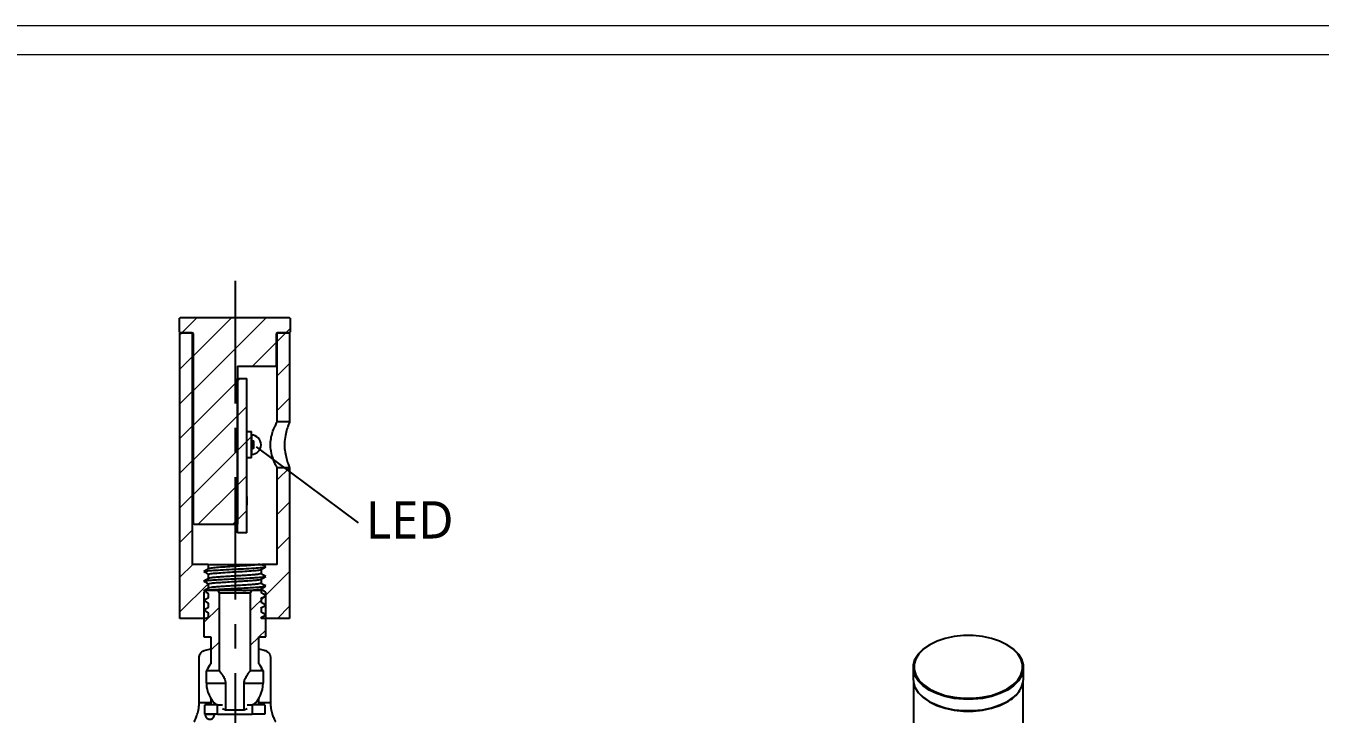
# Model space of a CAD drawing. Header units: millimetres. Extents: x 1036 to 1701, y -23 to 446.
# Drawn here: x 1361.4 to 1529, y 356.5 to 445.7 of the extents above; entities that cross this region are included whole.
import ezdxf

# ---------------------------------------------------------------- set-up
doc = ezdxf.new("R2010")
doc.units = ezdxf.units.MM
doc.linetypes.add('CENTER', pattern=[50.8, 31.75, -6.35, 6.35, -6.35])
doc.layers.get('Defpoints').update_dxf_attribs({"color": 6, "lineweight": 9})
for name, color, linetype, lineweight in [('CenterLine', 1, 'CENTER', 9), ('Dimension', 136, 'Continuous', 9), ('SolidLine', 7, 'Continuous', 30)]:
    doc.layers.add(name, color=color, linetype=linetype, lineweight=lineweight)
doc.styles.add('微软雅黑-Light', font='')
doc.styles.get('微软雅黑-Light').set_extended_font_data('Microsoft YaHei Light')
pattern_1 = [(45, (450.5154, 45.0295), (-2.245064, 2.245064), [])]

msp = doc.modelspace()

# ---------------------------------------------------------------- hatches: boundary and pattern name
at = {"layer": 'SolidLine', "linetype": 'Continuous', "lineweight": 18}
h = msp.add_hatch(dxfattribs=at)
h.set_pattern_fill('ANSI31', color=0, style=0)
h.set_pattern_definition(pattern_1)
edge = h.paths.add_edge_path(flags=0)
edge.add_line((1395.63, 405.98), (1395.53, 405.88))
edge.add_line((1395.53, 405.88), (1393.93, 405.88))
edge.add_arc((1393.93, 405.78), 0.1, 450, 540)
edge.add_line((1393.83, 405.78), (1393.83, 401.58))
edge.add_line((1393.83, 401.58), (1388.83, 401.58))
edge.add_line((1388.83, 401.58), (1388.83, 381.08))
edge.add_line((1388.83, 381.08), (1383.23, 381.08))
edge.add_line((1383.23, 381.08), (1383.13, 381.18))
edge.add_line((1383.13, 381.18), (1383.13, 405.78))
edge.add_arc((1383.03, 405.78), 0.1, 360, 450)
edge.add_line((1383.03, 405.88), (1381.43, 405.88))
edge.add_line((1381.43, 405.88), (1381.33, 405.98))
edge.add_line((1381.33, 405.98), (1381.33, 407.78))
edge.add_line((1381.33, 407.78), (1381.43, 407.88))
edge.add_line((1381.43, 407.88), (1395.53, 407.88))
edge.add_line((1395.53, 407.88), (1395.63, 407.78))
edge.add_line((1395.63, 407.78), (1395.63, 405.98))
h = msp.add_hatch(dxfattribs=at)
h.set_pattern_fill('ANSI31', color=0, style=0)
h.set_pattern_definition(pattern_1)
edge = h.paths.add_edge_path(flags=0)
edge.add_line((1385.08, 369.6), (1385.08, 369.05))
edge.add_spline(control_points=[(1385.08, 369.05), (1384.98, 369), (1384.88, 368.94), (1384.78, 368.88), (1384.78, 368.88), (1384.78, 368.88), (1384.78, 368.88)], knot_values=[0, 0, 0, 0, 0.000351, 0.000351, 0.000351, 0.000355, 0.000355, 0.000355, 0.000355], weights=[1, 1, 1, 1, 1, 1, 1], degree=3, periodic=0)
edge.add_line((1384.78, 368.88), (1381.38, 368.88))
edge.add_line((1381.38, 368.88), (1381.38, 405.88))
edge.add_line((1381.38, 405.88), (1382.98, 405.88))
edge.add_line((1382.98, 405.88), (1382.98, 375.88))
edge.add_line((1382.98, 375.88), (1385.04, 375.88))
edge.add_spline(control_points=[(1385.04, 375.88), (1385.05, 375.87), (1385.07, 375.86), (1385.08, 375.85)], knot_values=[0.000652, 0.000652, 0.000652, 0.000652, 0.000702, 0.000702, 0.000702, 0.000702], weights=[1, 1, 1, 1], degree=3, periodic=0)
edge.add_line((1385.08, 375.85), (1385.08, 375.3))
edge.add_spline(control_points=[(1385.08, 375.3), (1384.98, 375.25), (1384.88, 375.19), (1384.78, 375.13), (1384.68, 375.07), (1384.58, 375.01), (1384.48, 374.95)], knot_values=[0, 0, 0, 0, 0.000351, 0.000351, 0.000351, 0.000701, 0.000701, 0.000701, 0.000701], weights=[1, 1, 1, 1, 1, 1, 1], degree=3, periodic=0)
edge.add_spline(control_points=[(1384.48, 374.95), (1384.58, 374.9), (1384.68, 374.84), (1384.78, 374.78), (1384.88, 374.72), (1384.98, 374.66), (1385.08, 374.6)], knot_values=[0, 0, 0, 0, 0.000351, 0.000351, 0.000351, 0.000702, 0.000702, 0.000702, 0.000702], weights=[1, 1, 1, 1, 1, 1, 1], degree=3, periodic=0)
edge.add_line((1385.08, 374.6), (1385.08, 374.05))
edge.add_spline(control_points=[(1385.08, 374.05), (1384.98, 374), (1384.88, 373.94), (1384.78, 373.88), (1384.68, 373.82), (1384.58, 373.76), (1384.48, 373.7)], knot_values=[0, 0, 0, 0, 0.000351, 0.000351, 0.000351, 0.000701, 0.000701, 0.000701, 0.000701], weights=[1, 1, 1, 1, 1, 1, 1], degree=3, periodic=0)
edge.add_spline(control_points=[(1384.48, 373.7), (1384.58, 373.65), (1384.68, 373.59), (1384.78, 373.53), (1384.88, 373.47), (1384.98, 373.41), (1385.08, 373.35)], knot_values=[0, 0, 0, 0, 0.000351, 0.000351, 0.000351, 0.000702, 0.000702, 0.000702, 0.000702], weights=[1, 1, 1, 1, 1, 1, 1], degree=3, periodic=0)
edge.add_line((1385.08, 373.35), (1385.08, 372.8))
edge.add_spline(control_points=[(1385.08, 372.8), (1384.98, 372.75), (1384.88, 372.69), (1384.78, 372.63), (1384.68, 372.57), (1384.58, 372.51), (1384.48, 372.45)], knot_values=[0, 0, 0, 0, 0.000351, 0.000351, 0.000351, 0.000701, 0.000701, 0.000701, 0.000701], weights=[1, 1, 1, 1, 1, 1, 1], degree=3, periodic=0)
edge.add_spline(control_points=[(1384.48, 372.45), (1384.58, 372.4), (1384.68, 372.34), (1384.78, 372.28), (1384.88, 372.22), (1384.98, 372.16), (1385.08, 372.1)], knot_values=[0, 0, 0, 0, 0.000351, 0.000351, 0.000351, 0.000702, 0.000702, 0.000702, 0.000702], weights=[1, 1, 1, 1, 1, 1, 1], degree=3, periodic=0)
edge.add_line((1385.08, 372.1), (1385.08, 371.55))
edge.add_spline(control_points=[(1385.08, 371.55), (1384.98, 371.5), (1384.88, 371.44), (1384.78, 371.38), (1384.68, 371.32), (1384.58, 371.26), (1384.48, 371.2)], knot_values=[0, 0, 0, 0, 0.000351, 0.000351, 0.000351, 0.000701, 0.000701, 0.000701, 0.000701], weights=[1, 1, 1, 1, 1, 1, 1], degree=3, periodic=0)
edge.add_spline(control_points=[(1384.48, 371.2), (1384.58, 371.15), (1384.68, 371.09), (1384.78, 371.03), (1384.88, 370.97), (1384.98, 370.91), (1385.08, 370.85)], knot_values=[0, 0, 0, 0, 0.000351, 0.000351, 0.000351, 0.000702, 0.000702, 0.000702, 0.000702], weights=[1, 1, 1, 1, 1, 1, 1], degree=3, periodic=0)
edge.add_line((1385.08, 370.85), (1385.08, 370.3))
edge.add_spline(control_points=[(1385.08, 370.3), (1384.98, 370.25), (1384.88, 370.19), (1384.78, 370.13), (1384.68, 370.07), (1384.58, 370.01), (1384.48, 369.95)], knot_values=[0, 0, 0, 0, 0.000351, 0.000351, 0.000351, 0.000701, 0.000701, 0.000701, 0.000701], weights=[1, 1, 1, 1, 1, 1, 1], degree=3, periodic=0)
edge.add_spline(control_points=[(1384.48, 369.95), (1384.58, 369.9), (1384.68, 369.84), (1384.78, 369.78), (1384.88, 369.72), (1384.98, 369.66), (1385.08, 369.6)], knot_values=[0, 0, 0, 0, 0.000351, 0.000351, 0.000351, 0.000702, 0.000702, 0.000702, 0.000702], weights=[1, 1, 1, 1, 1, 1, 1], degree=3, periodic=0)
h = msp.add_hatch(dxfattribs=at)
h.set_pattern_fill('ANSI31', color=0, style=0)
h.set_pattern_definition(pattern_1)
h.paths.add_polyline_path([(1393.98, 405.88), (1395.58, 405.88), (1395.58, 394.38), (1393.98, 394.38)], flags=0)
h = msp.add_hatch(dxfattribs=at)
h.set_pattern_fill('ANSI31', color=0, style=0)
h.set_pattern_definition(pattern_1)
h.paths.add_polyline_path([(1390.02, 379.98), (1388.83, 379.98), (1388.83, 399.98), (1390.02, 399.98)], flags=0)
h = msp.add_hatch(dxfattribs=at)
h.set_pattern_fill('ANSI31', color=0, style=0)
h.set_pattern_definition(pattern_1)
h.paths.add_polyline_path([(1390.63, 393.08), (1390.63, 389.68), (1390.03, 389.68), (1390.03, 393.08)], flags=0)
h = msp.add_hatch(dxfattribs=at)
h.set_pattern_fill('ANSI31', color=0, style=0)
h.set_pattern_definition(pattern_1)
edge = h.paths.add_edge_path(flags=0)
edge.add_line((1390.63, 390.13), (1390.63, 392.63))
edge.add_arc((1390.63, 391.38), 1.25, 270, 450, ccw=False)
h = msp.add_hatch(dxfattribs=at)
h.set_pattern_fill('ANSI31', color=256, style=0)
h.set_pattern_definition([(45, (588.481, 45.0295), (-2.245064, 2.245064), [])])
h.paths.add_polyline_path([(1528.9, 391.88), (1528.9, 390.88), (1528.6, 390.88), (1528.6, 391.88)], flags=0)
h = msp.add_hatch(dxfattribs=at)
h.set_pattern_fill('ANSI31', color=0, style=0)
h.set_pattern_definition(pattern_1)
edge = h.paths.add_edge_path(flags=0)
edge.add_line((1391.88, 370.93), (1391.88, 371.48))
edge.add_spline(control_points=[(1391.88, 371.48), (1391.98, 371.54), (1392.08, 371.59), (1392.19, 371.65), (1392.29, 371.71), (1392.39, 371.77), (1392.49, 371.83)], knot_values=[0, 0, 0, 0, 0.000351, 0.000351, 0.000351, 0.000702, 0.000702, 0.000702, 0.000702], weights=[1, 1, 1, 1, 1, 1, 1], degree=3, periodic=0)
edge.add_spline(control_points=[(1392.49, 371.83), (1392.39, 371.89), (1392.29, 371.95), (1392.19, 372), (1392.08, 372.06), (1391.98, 372.12), (1391.88, 372.18)], knot_values=[0, 0, 0, 0, 0.000351, 0.000351, 0.000351, 0.000701, 0.000701, 0.000701, 0.000701], weights=[1, 1, 1, 1, 1, 1, 1], degree=3, periodic=0)
edge.add_line((1391.88, 372.18), (1391.88, 372.73))
edge.add_spline(control_points=[(1391.88, 372.73), (1391.98, 372.79), (1392.08, 372.84), (1392.19, 372.9), (1392.29, 372.96), (1392.39, 373.02), (1392.49, 373.08)], knot_values=[0, 0, 0, 0, 0.000351, 0.000351, 0.000351, 0.000702, 0.000702, 0.000702, 0.000702], weights=[1, 1, 1, 1, 1, 1, 1], degree=3, periodic=0)
edge.add_spline(control_points=[(1392.49, 373.08), (1392.39, 373.14), (1392.29, 373.2), (1392.19, 373.25), (1392.08, 373.31), (1391.98, 373.37), (1391.88, 373.43)], knot_values=[0, 0, 0, 0, 0.000351, 0.000351, 0.000351, 0.000701, 0.000701, 0.000701, 0.000701], weights=[1, 1, 1, 1, 1, 1, 1], degree=3, periodic=0)
edge.add_line((1391.88, 373.43), (1391.88, 373.98))
edge.add_spline(control_points=[(1391.88, 373.98), (1391.98, 374.04), (1392.08, 374.09), (1392.19, 374.15), (1392.29, 374.21), (1392.39, 374.27), (1392.49, 374.33)], knot_values=[0, 0, 0, 0, 0.000351, 0.000351, 0.000351, 0.000702, 0.000702, 0.000702, 0.000702], weights=[1, 1, 1, 1, 1, 1, 1], degree=3, periodic=0)
edge.add_spline(control_points=[(1392.49, 374.33), (1392.39, 374.39), (1392.29, 374.45), (1392.19, 374.5), (1392.08, 374.56), (1391.98, 374.62), (1391.88, 374.68)], knot_values=[0, 0, 0, 0, 0.000351, 0.000351, 0.000351, 0.000701, 0.000701, 0.000701, 0.000701], weights=[1, 1, 1, 1, 1, 1, 1], degree=3, periodic=0)
edge.add_line((1391.88, 374.68), (1391.88, 375.23))
edge.add_spline(control_points=[(1391.88, 375.23), (1391.98, 375.29), (1392.08, 375.34), (1392.19, 375.4), (1392.29, 375.46), (1392.39, 375.52), (1392.49, 375.58)], knot_values=[0, 0, 0, 0, 0.000351, 0.000351, 0.000351, 0.000702, 0.000702, 0.000702, 0.000702], weights=[1, 1, 1, 1, 1, 1, 1], degree=3, periodic=0)
edge.add_spline(control_points=[(1392.49, 375.58), (1392.39, 375.64), (1392.29, 375.7), (1392.19, 375.75), (1392.12, 375.8), (1392.04, 375.84), (1391.97, 375.88)], knot_values=[0, 0, 0, 0, 0.000351, 0.000351, 0.000351, 0.000597, 0.000597, 0.000597, 0.000597], weights=[1, 1, 1, 1, 1, 1, 1], degree=3, periodic=0)
edge.add_line((1391.97, 375.88), (1393.98, 375.88))
edge.add_line((1393.98, 375.88), (1393.98, 388.38))
edge.add_line((1393.98, 388.38), (1395.58, 388.38))
edge.add_line((1395.58, 388.38), (1395.58, 368.88))
edge.add_line((1395.58, 368.88), (1391.88, 368.88))
edge.add_line((1391.88, 368.88), (1391.88, 368.98))
edge.add_spline(control_points=[(1391.88, 368.98), (1391.98, 369.04), (1392.08, 369.09), (1392.19, 369.15), (1392.29, 369.21), (1392.39, 369.27), (1392.49, 369.33)], knot_values=[0, 0, 0, 0, 0.000351, 0.000351, 0.000351, 0.000702, 0.000702, 0.000702, 0.000702], weights=[1, 1, 1, 1, 1, 1, 1], degree=3, periodic=0)
edge.add_spline(control_points=[(1392.49, 369.33), (1392.39, 369.39), (1392.29, 369.45), (1392.19, 369.5), (1392.08, 369.56), (1391.98, 369.62), (1391.88, 369.68)], knot_values=[0, 0, 0, 0, 0.000351, 0.000351, 0.000351, 0.000701, 0.000701, 0.000701, 0.000701], weights=[1, 1, 1, 1, 1, 1, 1], degree=3, periodic=0)
edge.add_line((1391.88, 369.68), (1391.88, 370.23))
edge.add_spline(control_points=[(1391.88, 370.23), (1391.98, 370.29), (1392.08, 370.34), (1392.19, 370.4), (1392.29, 370.46), (1392.39, 370.52), (1392.49, 370.58)], knot_values=[0, 0, 0, 0, 0.000351, 0.000351, 0.000351, 0.000702, 0.000702, 0.000702, 0.000702], weights=[1, 1, 1, 1, 1, 1, 1], degree=3, periodic=0)
edge.add_spline(control_points=[(1392.49, 370.58), (1392.39, 370.64), (1392.29, 370.7), (1392.19, 370.75), (1392.08, 370.81), (1391.98, 370.87), (1391.88, 370.93)], knot_values=[0, 0, 0, 0, 0.000351, 0.000351, 0.000351, 0.000701, 0.000701, 0.000701, 0.000701], weights=[1, 1, 1, 1, 1, 1, 1], degree=3, periodic=0)
h = msp.add_hatch(dxfattribs=at)
h.set_pattern_fill('ANSI31', color=0, style=0)
h.set_pattern_definition(pattern_1)
edge = h.paths.add_edge_path(flags=0)
edge.add_arc((1388.48, 360.48), 4, 500.805, 516.4218, ccw=False)
edge.add_line((1385.38, 363.01), (1385.38, 366.48))
edge.add_line((1385.38, 366.48), (1384.48, 366.48))
edge.add_line((1384.48, 366.48), (1384.48, 372.3))
edge.add_line((1384.48, 372.3), (1384.78, 372.48))
edge.add_line((1384.78, 372.48), (1386.31, 372.48))
edge.add_line((1386.31, 372.48), (1386.48, 372.18))
edge.add_line((1386.48, 372.18), (1386.48, 362.08))
edge.add_line((1386.48, 362.08), (1384.82, 362.08))
h = msp.add_hatch(dxfattribs=at)
h.set_pattern_fill('ANSI31', color=0, style=0)
h.set_pattern_definition(pattern_1)
edge = h.paths.add_edge_path(flags=0)
edge.add_arc((1388.48, 360.48), 4, 383.5782, 399.195, ccw=False)
edge.add_line((1392.15, 362.08), (1390.48, 362.08))
edge.add_line((1390.48, 362.08), (1390.48, 372.18))
edge.add_line((1390.48, 372.18), (1390.66, 372.48))
edge.add_line((1390.66, 372.48), (1392.18, 372.48))
edge.add_line((1392.18, 372.48), (1392.48, 372.3))
edge.add_line((1392.48, 372.3), (1392.48, 366.48))
edge.add_line((1392.48, 366.48), (1391.58, 366.48))
edge.add_line((1391.58, 366.48), (1391.58, 363.01))
h = msp.add_hatch(dxfattribs=at)
h.set_pattern_fill('ANSI31', color=0, style=0)
h.set_pattern_definition(pattern_1)
h.paths.add_polyline_path([(1386.23, 356.48), (1384.58, 356.48), (1384.58, 357.68), (1386.23, 357.68)], flags=0)
h = msp.add_hatch(dxfattribs=at)
h.set_pattern_fill('ANSI31', color=0, style=0)
h.set_pattern_definition(pattern_1)
edge = h.paths.add_edge_path(flags=0)
edge.add_spline(control_points=[(1385.83, 356.48), (1385.84, 356.43), (1385.84, 356.39), (1385.83, 356.34), (1385.83, 356.27), (1385.81, 356.21), (1385.78, 356.15), (1385.75, 356.09), (1385.71, 356.03), (1385.67, 355.98), (1385.62, 355.93), (1385.56, 355.89), (1385.5, 355.86), (1385.44, 355.84), (1385.38, 355.82), (1385.31, 355.81), (1385.24, 355.8), (1385.18, 355.8), (1385.11, 355.82), (1385.04, 355.83), (1384.98, 355.86), (1384.92, 355.89), (1384.87, 355.93), (1384.81, 355.98), (1384.77, 356.03), (1384.73, 356.08), (1384.7, 356.14), (1384.67, 356.21), (1384.65, 356.27), (1384.64, 356.34), (1384.64, 356.4), (1384.64, 356.43), (1384.64, 356.45), (1384.64, 356.48)], knot_values=[0.001819, 0.001819, 0.001819, 0.001819, 0.001956, 0.001956, 0.001956, 0.002159, 0.002159, 0.002159, 0.002362, 0.002362, 0.002362, 0.002564, 0.002564, 0.002564, 0.002766, 0.002766, 0.002766, 0.002968, 0.002968, 0.002968, 0.003172, 0.003172, 0.003172, 0.003376, 0.003376, 0.003376, 0.00358, 0.00358, 0.00358, 0.003784, 0.003784, 0.003784, 0.003856, 0.003856, 0.003856, 0.003856], weights=[1, 1, 1, 1, 1, 1, 1, 1, 1, 1, 1, 1, 1, 1, 1, 1, 1, 1, 1, 1, 1, 1, 1, 1, 1, 1, 1, 1, 1, 1, 1, 1, 1, 1], degree=3, periodic=0)
edge.add_line((1384.64, 356.48), (1385.83, 356.48))

# ---------------------------------------------------------------- linework, layer by layer
at = {"layer": 'CenterLine', "lineweight": -3, "ltscale": 0.5}
msp.add_line((1388.51, 412.6), (1388.51, 80.31), dxfattribs=at)
at = {"layer": 'Defpoints'}
for points in [[(1700.81, -23.09), (1700.81, 445.65), (1036.31, 445.65), (1036.31, -23.09)], [(1697.06, -19.34), (1697.06, 441.9), (1040.06, 441.9), (1040.06, -19.34)]]:
    msp.add_lwpolyline(points, close=True, dxfattribs=at)
at = {"layer": 'Dimension', "color": 0, "lineweight": -3}
msp.add_line((1391.26, 391.1), (1404.45, 381.28), dxfattribs=at)
at = {"layer": 'SolidLine', "color": 0, "linetype": 'Continuous', "lineweight": 25}
for p, q in [((1381.43, 407.88), (1381.33, 407.78)), ((1381.33, 405.98), (1381.33, 407.78)), ((1381.43, 407.88), (1395.53, 407.88)), ((1395.63, 407.78), (1395.53, 407.88)), ((1395.63, 407.78), (1395.63, 405.98)), ((1381.33, 405.98), (1381.43, 405.88)), ((1381.38, 368.88), (1381.38, 405.88)), ((1382.98, 405.88), (1381.38, 405.88)), ((1381.43, 405.88), (1383.03, 405.88)), ((1382.98, 405.88), (1382.98, 375.88)), ((1383.13, 381.18), (1383.13, 405.78)), ((1393.83, 405.78), (1393.83, 401.58)), ((1393.93, 405.88), (1395.53, 405.88)), ((1393.98, 394.38), (1393.98, 405.88)), ((1395.58, 405.88), (1393.98, 405.88)), ((1395.53, 405.88), (1395.63, 405.98)), ((1395.58, 405.88), (1395.58, 394.38)), ((1388.83, 401.58), (1388.83, 381.08)), ((1388.83, 401.58), (1393.83, 401.58)), ((1388.83, 399.98), (1390.02, 399.98)), ((1388.83, 379.98), (1388.83, 399.98)), ((1390.02, 379.98), (1390.02, 399.98)), ((1393.98, 394.38), (1395.58, 394.38)), ((1390.03, 393.08), (1390.63, 393.08)), ((1390.03, 389.68), (1390.03, 393.08)), ((1390.63, 389.68), (1390.63, 393.08)), ((1390.63, 392.63), (1390.63, 390.13)), ((1390.63, 391.88), (1390.93, 391.88)), ((1390.63, 390.88), (1390.63, 391.88)), ((1390.93, 390.88), (1390.63, 390.88)), ((1390.93, 390.88), (1390.93, 391.88)), ((1390.63, 389.68), (1390.03, 389.68)), ((1395.58, 388.38), (1393.98, 388.38)), ((1393.98, 375.88), (1393.98, 388.38)), ((1395.58, 388.38), (1395.58, 368.88)), ((1390.02, 384.69), (1390.03, 384.69)), ((1390.02, 384.16), (1390.03, 384.16)), ((1390.02, 384.08), (1390.03, 384.08)), ((1390.03, 384.69), (1390.03, 384.16)), ((1390.03, 384.16), (1390.03, 384.08)), ((1390.03, 384.08), (1390.03, 383.55)), ((1390.02, 383.55), (1390.03, 383.55)), ((1390.03, 382.98), (1390.05, 382.98)), ((1390.03, 382.48), (1390.03, 382.98)), ((1390.05, 382.48), (1390.03, 382.48)), ((1390.03, 381.48), (1390.03, 382.48)), ((1390.05, 382.48), (1390.05, 382.98)), ((1390.05, 381.48), (1390.05, 382.48)), ((1383.13, 381.18), (1383.23, 381.08)), ((1383.23, 381.08), (1388.83, 381.08)), ((1390.05, 381.48), (1390.03, 381.48)), ((1390.03, 380.98), (1390.03, 381.48)), ((1390.05, 380.98), (1390.03, 380.98)), ((1390.05, 380.98), (1390.05, 381.48)), ((1390.02, 379.98), (1388.83, 379.98)), ((1385.04, 375.88), (1382.98, 375.88)), ((1385.04, 375.88), (1385.08, 375.85)), ((1385.08, 375.85), (1385.11, 375.88)), ((1385.08, 375.3), (1385.08, 375.85)), ((1385.22, 375.88), (1391.76, 375.88)), ((1393.98, 375.88), (1391.97, 375.88)), ((1385.08, 374.05), (1385.08, 374.6)), ((1391.88, 375.23), (1391.88, 374.68)), ((1391.88, 373.98), (1391.88, 373.43)), ((1384.78, 372.48), (1384.48, 372.3)), ((1384.48, 372.3), (1384.48, 366.48)), ((1386.31, 372.48), (1384.78, 372.48)), ((1385.08, 372.8), (1385.08, 373.35)), ((1385.08, 371.55), (1385.08, 372.1)), ((1386.48, 372.18), (1386.31, 372.48)), ((1390.66, 372.48), (1386.31, 372.48)), ((1386.48, 362.08), (1386.48, 372.18)), ((1386.48, 372.18), (1390.48, 372.18)), ((1390.66, 372.48), (1390.48, 372.18)), ((1390.48, 372.18), (1390.48, 362.08)), ((1392.18, 372.48), (1390.66, 372.48)), ((1391.88, 372.73), (1391.88, 372.18)), ((1392.48, 372.3), (1392.18, 372.48)), ((1392.48, 366.48), (1392.48, 372.3)), ((1385.08, 370.3), (1385.08, 370.85)), ((1391.82, 371.46), (1391.88, 371.48)), ((1391.88, 371.48), (1391.88, 370.93)), ((1384.78, 368.88), (1381.38, 368.88)), ((1385.08, 369.05), (1385.08, 369.6)), ((1391.82, 370.21), (1391.88, 370.23)), ((1391.87, 368.97), (1391.88, 368.98)), ((1391.88, 370.23), (1391.88, 369.68)), ((1391.88, 368.98), (1391.88, 368.88)), ((1395.58, 368.88), (1391.88, 368.88)), ((1384.48, 366.48), (1385.38, 366.48)), ((1385.38, 366.48), (1385.38, 363.01)), ((1391.58, 363.01), (1391.58, 366.48)), ((1391.58, 366.48), (1392.48, 366.48)), ((1383.87, 357.98), (1383.87, 363.82)), ((1384.68, 364.77), (1385.38, 364.94)), ((1391.58, 364.94), (1392.29, 364.77)), ((1393.1, 363.82), (1393.1, 357.98)), ((1384.82, 360.48), (1384.82, 362.08)), ((1386.48, 362.08), (1384.82, 362.08)), ((1392.15, 362.08), (1390.48, 362.08)), ((1392.15, 362.08), (1392.15, 360.48)), ((1384.82, 360.48), (1387.28, 360.48)), ((1387.28, 360.48), (1387.28, 357.01)), ((1389.68, 360.48), (1392.15, 360.48)), ((1389.68, 357.01), (1389.68, 360.48)), ((1383.87, 357.98), (1385.36, 357.98)), ((1384.58, 356.48), (1384.58, 357.68)), ((1386.23, 357.68), (1384.58, 357.68)), ((1385.36, 357.98), (1385.33, 357.68)), ((1385.36, 358.56), (1385.36, 357.98)), ((1386.23, 356.48), (1386.23, 357.68)), ((1386.23, 357.68), (1386.9, 357.68)), ((1387.28, 357.01), (1386.9, 357.17)), ((1389.68, 357.01), (1387.28, 357.01)), ((1390.06, 357.17), (1389.68, 357.01)), ((1390.06, 357.68), (1390.73, 357.68)), ((1390.73, 357.68), (1390.73, 356.48)), ((1392.38, 357.68), (1390.73, 357.68)), ((1391.61, 357.98), (1391.61, 358.56)), ((1391.64, 357.68), (1391.61, 357.98)), ((1391.61, 357.98), (1393.1, 357.98)), ((1392.38, 357.68), (1392.38, 356.48)), ((1386.23, 356.48), (1384.58, 356.48)), ((1384.64, 356.48), (1385.83, 356.48)), ((1386.23, 356.48), (1390.73, 356.48)), ((1392.38, 356.48), (1390.73, 356.48))]:
    msp.add_line(p, q, dxfattribs=at)
at = {"layer": 'SolidLine', "linetype": 'Continuous', "lineweight": 25}
for p, q in [((1478.46, 365.47), (1478.39, 365.43)), ((1488.5, 365.43), (1488.43, 365.47)), ((1476.3, 362.51), (1476.3, 361.04)), ((1490.6, 361.04), (1490.6, 362.51)), ((1476.35, 360.55), (1476.35, 330.75)), ((1490.55, 330.75), (1490.55, 360.55)), ((1478.39, 358.12), (1478.46, 358.08)), ((1488.43, 358.08), (1488.5, 358.12))]:
    msp.add_line(p, q, dxfattribs=at)
at = {"layer": 'SolidLine', "color": 0, "linetype": 'Continuous', "lineweight": 25, "flags": 128}
for points in [[(1392.49, 375.58), (1392.19, 375.75), (1391.97, 375.88)], [(1385.08, 375.3), (1384.78, 375.13), (1384.48, 374.95)], [(1385.08, 374.05), (1384.78, 373.88), (1384.48, 373.7)], [(1392.49, 374.33), (1392.19, 374.5), (1391.88, 374.68)], [(1385.08, 372.8), (1384.78, 372.63), (1384.48, 372.45)], [(1392.49, 373.08), (1392.19, 373.25), (1391.88, 373.43)], [(1392.49, 371.83), (1392.19, 372), (1391.88, 372.18)], [(1385.08, 371.55), (1384.78, 371.38), (1384.48, 371.2)], [(1392.49, 370.58), (1392.19, 370.75), (1391.88, 370.93)], [(1385.08, 370.3), (1384.78, 370.13), (1384.48, 369.95)], [(1392.49, 369.33), (1392.19, 369.5), (1391.88, 369.68)]]:
    msp.add_lwpolyline(points, dxfattribs=at)
at = {"layer": 'SolidLine', "linetype": 'Continuous', "lineweight": 25, "flags": 128}
for points in [[(1488.5, 365.43), (1489.3, 364.88), (1489.93, 364.25), (1490.35, 363.58), (1490.57, 362.87), (1490.57, 362.15), (1490.35, 361.44), (1489.93, 360.77), (1489.3, 360.14), (1488.5, 359.59), (1487.55, 359.13), (1486.47, 358.77), (1485.3, 358.52), (1484.07, 358.4), (1482.82, 358.4), (1481.6, 358.52), (1480.43, 358.77), (1479.35, 359.13), (1478.39, 359.59), (1477.59, 360.14), (1476.97, 360.77), (1476.54, 361.44), (1476.33, 362.15), (1476.33, 362.87), (1476.54, 363.58), (1476.97, 364.25), (1477.59, 364.88), (1478.39, 365.43)], [(1488.43, 365.47), (1487.49, 365.93), (1486.43, 366.28), (1485.27, 366.52), (1484.06, 366.65), (1482.83, 366.65), (1481.62, 366.52), (1480.47, 366.28), (1479.4, 365.93), (1478.46, 365.47), (1477.67, 364.93), (1477.06, 364.31), (1476.64, 363.65), (1476.42, 362.95), (1476.42, 362.24), (1476.64, 361.54), (1477.06, 360.87), (1477.67, 360.26), (1478.46, 359.71), (1479.4, 359.26), (1480.47, 358.9), (1481.62, 358.66), (1482.83, 358.54), (1484.06, 358.54), (1485.27, 358.66), (1486.43, 358.9), (1487.49, 359.26), (1488.43, 359.71), (1489.22, 360.26), (1489.84, 360.87), (1490.26, 361.54), (1490.47, 362.24), (1490.47, 362.95), (1490.26, 363.65), (1489.84, 364.31), (1489.22, 364.93), (1488.43, 365.47)], [(1476.3, 361.04), (1476.33, 360.68), (1476.54, 359.97), (1476.97, 359.3), (1477.59, 358.67), (1478.39, 358.12), (1479.35, 357.66), (1480.43, 357.3), (1481.6, 357.05), (1482.82, 356.93), (1484.07, 356.93), (1485.3, 357.05), (1486.47, 357.3), (1487.55, 357.66), (1488.5, 358.12), (1489.3, 358.67), (1489.93, 359.3), (1490.35, 359.97), (1490.57, 360.68), (1490.6, 361.04)], [(1476.78, 359.55), (1477.01, 359.23), (1477.63, 358.61), (1478.43, 358.06), (1479.38, 357.6), (1480.45, 357.24), (1481.61, 357), (1482.83, 356.88), (1484.07, 356.88), (1485.29, 357), (1486.45, 357.24), (1487.52, 357.6), (1488.47, 358.06)]]:
    msp.add_lwpolyline(points, dxfattribs=at)
at = {"layer": 'SolidLine', "color": 0, "linetype": 'Continuous', "lineweight": 25}
for centre, radius, start, end in [((1383.03, 405.78), 0.1, 0, 90), ((1393.93, 405.78), 0.1, 90, 180), ((1390.63, 391.38), 1.25, 270, 90), ((1388.48, 360.48), 4, 140.805, 156.4218), ((1388.48, 360.48), 4, 23.5782, 39.195), ((1388.48, 360.48), 3.67, 180, 229.797), ((1388.48, 360.48), 3.67, 310.203, 0)]:
    msp.add_arc(centre, radius, start, end, dxfattribs=at)
at = {"layer": 'SolidLine', "linetype": 'Continuous', "lineweight": 25}
for centre, radius, start, end in [((1486.31, 362.1), 4.58, 298.0976, 326.0809), ((1483.45, 367.53), 10.68, 242.1813, 297.8187)]:
    msp.add_arc(centre, radius, start, end, dxfattribs=at)
at = {"layer": 'SolidLine', "color": 0, "linetype": 'Continuous', "lineweight": 25}
for points, knots in [([(1393.98, 388.38), (1393.97, 388.41), (1393.93, 388.46), (1393.71, 388.9), (1393.41, 389.58), (1393.14, 390.49), (1393.06, 391.5), (1393.19, 392.42), (1393.43, 393.22), (1393.72, 393.89), (1393.95, 394.31), (1393.97, 394.36), (1393.98, 394.38)], [0, 0, 0, 0, 0.097254, 0.194253, 0.297918, 0.41146, 0.517636, 0.608094, 0.700635, 0.807505, 0.921162, 1, 1, 1, 1]), ([(1395.58, 394.38), (1395.58, 394.37), (1395.56, 394.34), (1395.44, 394.03), (1395.23, 393.43), (1395.01, 392.59), (1394.92, 391.84), (1394.91, 391.12), (1394.97, 390.42), (1395.16, 389.56), (1395.38, 388.86), (1395.55, 388.44), (1395.57, 388.4), (1395.58, 388.38)], [0, 0, 0, 0, 0.062224, 0.160249, 0.262774, 0.3725, 0.481594, 0.500063, 0.600721, 0.701144, 0.8074, 0.918332, 1, 1, 1, 1]), ([(1384.48, 374.95), (1384.55, 374.98), (1384.68, 375.04), (1385.66, 375.11), (1386.95, 375.19), (1388.48, 375.27), (1390.01, 375.34), (1391.3, 375.42), (1392.23, 375.49), (1392.36, 375.54), (1392.42, 375.56)], [0, 0, 0, 0, 0.140302, 0.264612, 0.389221, 0.513829, 0.638139, 0.763019, 0.887061, 1, 1, 1, 1]), ([(1385.04, 375.88), (1385.05, 375.88), (1385.06, 375.88), (1385.1, 375.88), (1385.11, 375.88)], [0, 0, 0, 0, 0.474697, 1, 1, 1, 1]), ([(1391.76, 375.88), (1391.7, 375.87), (1391.51, 375.83), (1390.87, 375.77), (1389.77, 375.69), (1388.47, 375.62), (1387.18, 375.54), (1386.08, 375.46), (1385.26, 375.39), (1385.14, 375.33), (1385.08, 375.3)], [0, 0, 0, 0, 0.058818, 0.190571, 0.323215, 0.455253, 0.587609, 0.719965, 0.852004, 1, 1, 1, 1]), ([(1391.76, 375.88), (1391.79, 375.88), (1391.89, 375.88), (1391.94, 375.88), (1391.97, 375.88)], [0, 0, 0, 0, 0.223489, 1, 1, 1, 1]), ([(1391.88, 375.23), (1391.98, 375.29), (1392.19, 375.4), (1392.39, 375.52), (1392.49, 375.58)], [0, 0, 0, 0, 0.499995, 1, 1, 1, 1]), ([(1384.48, 374.95), (1384.58, 374.9), (1384.78, 374.78), (1384.98, 374.66), (1385.08, 374.6)], [0, 0, 0, 0, 0.500005, 1, 1, 1, 1]), ([(1384.48, 373.7), (1384.49, 373.72), (1384.53, 373.75), (1384.85, 373.8), (1385.43, 373.85), (1386.31, 373.9), (1387.36, 373.96), (1388.51, 374.02), (1389.65, 374.07), (1390.7, 374.13), (1391.56, 374.19), (1392.25, 374.25), (1392.36, 374.29), (1392.42, 374.31)], [0, 0, 0, 0, 0.070642, 0.142743, 0.236447, 0.328736, 0.423113, 0.516127, 0.609001, 0.703399, 0.79576, 0.88936, 1, 1, 1, 1]), ([(1384.48, 373.7), (1384.58, 373.65), (1384.78, 373.53), (1384.98, 373.41), (1385.08, 373.35)], [0, 0, 0, 0, 0.500005, 1, 1, 1, 1]), ([(1385.08, 374.6), (1385.15, 374.63), (1385.26, 374.69), (1386.1, 374.76), (1387.21, 374.84), (1388.51, 374.92), (1389.8, 374.99), (1390.89, 375.07), (1391.71, 375.14), (1391.82, 375.2), (1391.88, 375.23)], [0, 0, 0, 0, 0.1387778, 0.2597312, 0.3809743, 0.5022181, 0.6231716, 0.7446794, 0.8653706, 1, 1, 1, 1]), ([(1391.88, 374.68), (1391.82, 374.65), (1391.72, 374.6), (1391.09, 374.54), (1390.35, 374.48), (1389.46, 374.42), (1388.49, 374.37), (1387.52, 374.31), (1386.63, 374.25), (1385.89, 374.2), (1385.24, 374.13), (1385.14, 374.08), (1385.08, 374.05)], [0, 0, 0, 0, 0.135633, 0.226788, 0.316735, 0.40867, 0.499116, 0.589699, 0.681613, 0.77149, 0.862746, 1, 1, 1, 1]), ([(1385.08, 373.35), (1385.15, 373.38), (1385.25, 373.43), (1385.91, 373.5), (1386.66, 373.55), (1387.55, 373.61), (1388.53, 373.67), (1389.5, 373.72), (1390.38, 373.78), (1391.11, 373.84), (1391.73, 373.9), (1391.83, 373.95), (1391.88, 373.98)], [0, 0, 0, 0, 0.140453, 0.23171, 0.321587, 0.413502, 0.504086, 0.594532, 0.686467, 0.776415, 0.867571, 1, 1, 1, 1]), ([(1391.88, 373.98), (1391.98, 374.04), (1392.19, 374.15), (1392.39, 374.27), (1392.49, 374.33)], [0, 0, 0, 0, 0.499995, 1, 1, 1, 1]), ([(1384.48, 372.45), (1384.49, 372.47), (1384.53, 372.5), (1384.86, 372.55), (1385.45, 372.6), (1386.33, 372.65), (1387.38, 372.71), (1388.53, 372.77), (1389.67, 372.82), (1390.72, 372.88), (1391.57, 372.94), (1392.26, 373), (1392.36, 373.04), (1392.42, 373.06)], [0, 0, 0, 0, 0.071644, 0.144765, 0.238414, 0.330733, 0.425118, 0.518056, 0.610995, 0.70538, 0.797699, 0.891348, 1, 1, 1, 1]), ([(1384.48, 372.45), (1384.58, 372.4), (1384.78, 372.28), (1384.98, 372.16), (1385.08, 372.1)], [0, 0, 0, 0, 0.500005, 1, 1, 1, 1]), ([(1391.88, 373.43), (1391.82, 373.4), (1391.73, 373.35), (1391.1, 373.29), (1390.37, 373.23), (1389.48, 373.17), (1388.51, 373.12), (1387.54, 373.06), (1386.65, 373), (1385.9, 372.95), (1385.25, 372.88), (1385.15, 372.83), (1385.08, 372.8)], [0, 0, 0, 0, 0.13369, 0.224897, 0.314808, 0.406733, 0.497248, 0.587762, 0.679688, 0.769599, 0.860805, 1, 1, 1, 1]), ([(1389.54, 372.48), (1389.83, 372.5), (1390.42, 372.53), (1391.12, 372.59), (1391.73, 372.65), (1391.83, 372.7), (1391.88, 372.73)], [0, 0, 0, 0, 0.218557, 0.444036, 0.672768, 1, 1, 1, 1]), ([(1391.88, 372.73), (1391.98, 372.79), (1392.19, 372.9), (1392.39, 373.02), (1392.49, 373.08)], [0, 0, 0, 0, 0.499995, 1, 1, 1, 1]), ([(1384.48, 371.2), (1384.58, 371.15), (1384.78, 371.03), (1384.98, 370.91), (1385.08, 370.85)], [0, 0, 0, 0, 0.500005, 1, 1, 1, 1]), ([(1391.88, 371.48), (1391.98, 371.54), (1392.19, 371.65), (1392.39, 371.77), (1392.49, 371.83)], [0, 0, 0, 0, 0.499995, 1, 1, 1, 1]), ([(1391.88, 370.23), (1391.98, 370.29), (1392.19, 370.4), (1392.39, 370.52), (1392.49, 370.58)], [0, 0, 0, 0, 0.500006, 1, 1, 1, 1]), ([(1384.48, 369.95), (1384.58, 369.9), (1384.78, 369.78), (1384.98, 369.66), (1385.08, 369.6)], [0, 0, 0, 0, 0.499994, 1, 1, 1, 1]), ([(1385.08, 369.05), (1384.98, 369), (1384.88, 368.94), (1384.78, 368.88), (1384.78, 368.88)], [0, 0, 0, 0, 0.989059, 1, 1, 1, 1]), ([(1391.88, 368.98), (1391.98, 369.04), (1392.19, 369.15), (1392.39, 369.27), (1392.49, 369.33)], [0, 0, 0, 0, 0.500006, 1, 1, 1, 1]), ([(1383.87, 363.82), (1383.87, 363.84), (1383.87, 363.95), (1383.92, 364.17), (1384.09, 364.43), (1384.35, 364.66), (1384.57, 364.73), (1384.68, 364.77)], [0, 0, 0, 0, 0.049462, 0.245896, 0.492886, 0.739062, 1, 1, 1, 1]), ([(1392.29, 364.77), (1392.35, 364.75), (1392.54, 364.69), (1392.81, 364.51), (1393.03, 364.21), (1393.1, 363.96), (1393.1, 363.83), (1393.1, 363.82)], [0, 0, 0, 0, 0.1538569, 0.4333662, 0.7142282, 0.9605315, 1, 1, 1, 1]), ([(1386.48, 362.08), (1386.49, 362.06), (1386.51, 362.04), (1386.68, 361.82), (1386.93, 361.48), (1387.18, 361.05), (1387.28, 360.69), (1387.28, 360.52), (1387.28, 360.48)], [0, 0, 0, 0, 0.173162, 0.345616, 0.57834, 0.814575, 0.950141, 1, 1, 1, 1]), ([(1389.68, 360.48), (1389.69, 360.57), (1389.71, 360.81), (1389.88, 361.23), (1390.16, 361.65), (1390.39, 361.96), (1390.48, 362.07), (1390.48, 362.08), (1390.48, 362.08)], [0, 0, 0, 0, 0.106677, 0.274198, 0.51885, 0.766354, 0.93395, 1, 1, 1, 1]), ([(1383.23, 355.48), (1383.23, 355.48), (1383.24, 355.48), (1383.3, 355.61), (1383.47, 356.01), (1383.69, 356.62), (1383.84, 357.32), (1383.86, 357.8), (1383.87, 357.98)], [0, 0, 0, 0, 0.040341, 0.233132, 0.428885, 0.641883, 0.866005, 1, 1, 1, 1]), ([(1393.1, 357.98), (1393.11, 357.71), (1393.14, 357.19), (1393.32, 356.48), (1393.54, 355.9), (1393.7, 355.54), (1393.72, 355.5), (1393.73, 355.48)], [0, 0, 0, 0, 0.197617, 0.394644, 0.606358, 0.830498, 1, 1, 1, 1]), ([(1384.64, 356.48), (1384.64, 356.45), (1384.63, 356.36), (1384.66, 356.2), (1384.76, 356.02), (1384.92, 355.88), (1385.11, 355.81), (1385.31, 355.8), (1385.51, 355.85), (1385.67, 355.97), (1385.79, 356.14), (1385.84, 356.32), (1385.84, 356.43), (1385.83, 356.48)], [0, 0, 0, 0, 0.035897, 0.136026, 0.236167, 0.336159, 0.435834, 0.53518, 0.634306, 0.733446, 0.83284, 0.932662, 1, 1, 1, 1])]:
    msp.add_open_spline(points, degree=3, knots=knots, dxfattribs=at)

# ---------------------------------------------------------------- texts
at = {"layer": 'Dimension', "lineweight": -3, "style": '微软雅黑-Light'}
msp.add_text('LED', height=4.82, dxfattribs=at).set_placement((1405.44, 379.23))

doc.saveas('drawing.dxf')
